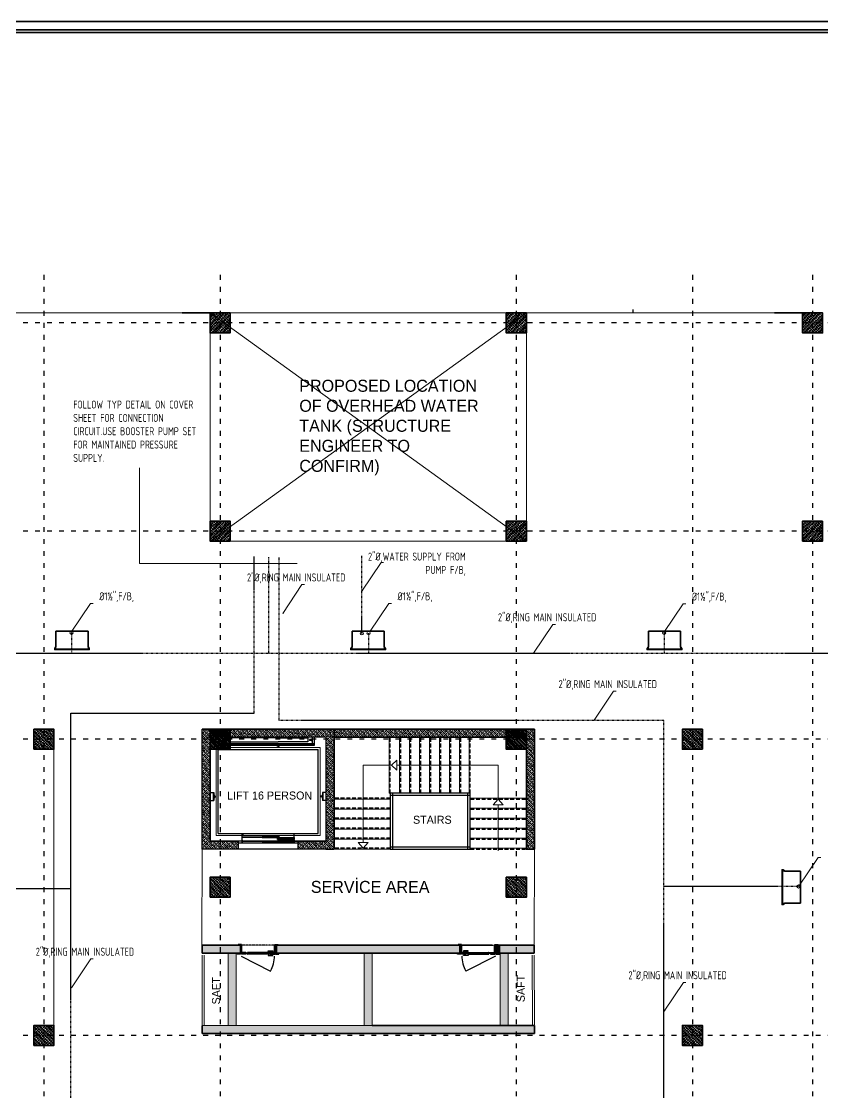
# Model space of a CAD drawing. Header units: millimetres. Extents: x 626118 to 667468, y 4481694 to 4492717.
# Drawn here: x 639437 to 641438, y 4483818 to 4486494 of the extents above; entities that cross this region are included whole.
import ezdxf

# ---------------------------------------------------------------- set-up
doc = ezdxf.new("R2010")
doc.units = ezdxf.units.MM
for name, pattern in [('ACAD_ISO03W100', [30, 12, -18]), ('CENTER2', [1.125, 0.75, -0.125, 0.125, -0.125]), ('DASHED', [19.05, 12.7, -6.35]), ('DUZ', [500, 500]), ('HIDDEN', [0.375, 0.25, -0.125]), ('PHANTOM', [2.5, 1.25, -0.25, 0.25, -0.25, 0.25, -0.25])]:
    doc.linetypes.add(name, pattern=pattern)
doc.layers.get('0').update_dxf_attribs({"color": 1, "linetype": 'DUZ'})
for name, color, linetype in [('3K', 4, 'Continuous'), ('a-door', 2, 'Continuous'), ('GOLGE', 8, 'HIDDEN'), ('GÖLGE', 8, 'DASHED'), ('KAPIACI1', 252, 'Continuous'), ('KOLTAR_F', 145, 'Continuous'), ('Layer1', 253, 'CENTER2'), ('LOGO', 7, 'Continuous'), ('M-KONTUR', 8, 'Continuous'), ('PL-CWS', 80, 'PHANTOM'), ('PL_TEXT', 3, 'Continuous'), ('söve', 26, 'DUZ'), ('TR', 8, 'Continuous')]:
    doc.layers.add(name, color=color, linetype=linetype)
for name, color, linetype, lineweight in [('A-ANNO-PATT-4', 173, 'Continuous', 5), ('Area', 41, 'Continuous', 25), ('DUVAR', 7, 'Continuous', 35), ('iç duvar', 7, 'Continuous', 50), ('KAPEN', 151, 'Continuous', 9), ('KOLON_F', 3, 'Continuous', 35)]:
    doc.layers.add(name, color=color, linetype=linetype, lineweight=lineweight)
doc.styles.add('din.shx', font='din.shx', dxfattribs={"width": 0.7})
pattern_1 = [(45, (-20675.524, -19166.6584), (-4.4901280605, 4.4901280605), []), (45, (-20671.034, -19166.6584), (-4.4901280605, 4.4901280605), [3.175, -1.5875])]
pattern_2 = [(360, (433433.4788, 4685186.32), (8e-16, 1.5875), [])]

# ---------------------------------------------------------------- blocks, each defined once
blk = doc.blocks.new('A$C9070866a')
at = {"layer": 'iç duvar', "color": 1, "linetype": 'Continuous', "lineweight": 5}
for p, q in [((54.5, 72.2, 0), (6.4, 0)), ((54.5, 72.2, 0), (52.5, 70.3)), ((54.5, 72.2, 0), (53.4, 69.6)), ((6.4, 0), (0, 0))]:
    blk.add_line(p, q, dxfattribs=at)

msp = doc.modelspace()

# ---------------------------------------------------------------- hatches: boundary and pattern name
h = msp.add_hatch()
h.set_pattern_fill('ANSI33', color=252, scale=30, angle=90)
h.set_pattern_definition([(135, (5159524.113, 3737933.228), (-5.303300859, -5.303300859), []), (135, (5159524.113, 3737938.531), (-5.303300859, -5.303300859), [3.75, -1.875])])
h.paths.add_polyline_path([(639977.96, 4484445.81), (639977.96, 4484425.81), (639887.95, 4484425.81), (639887.95, 4484725.81), (640217.95, 4484725.81), (640217.95, 4484425.81), (640127.96, 4484425.81), (640127.96, 4484445.81), (640197.95, 4484445.81), (640197.95, 4484705.81), (639907.95, 4484705.81), (639907.95, 4484445.81)])
h = msp.add_hatch()
h.set_pattern_fill('ANSI33', color=252, scale=30, angle=90)
h.set_pattern_definition([(135, (5160786.2366, 3737933.228), (-5.303300859, -5.303300859), []), (135, (5160786.2366, 3737938.531), (-5.303300859, -5.303300859), [3.75, -1.875])])
h.paths.add_polyline_path([(640217.95, 4484705.81), (640217.95, 4484725.81), (640717.95, 4484725.81), (640717.95, 4484425.81), (640697.95, 4484425.81), (640697.95, 4484705.81)])
h = msp.add_hatch(color=33)
h.dxf.hatch_style = 1
h.paths.add_polyline_path([(639974.76, 4484165.81), (639887.95, 4484165.81), (639887.95, 4484185.81), (639983.38, 4484185.81), (639983.23, 4484165.81)])
h = msp.add_hatch(color=33)
h.dxf.hatch_style = 1
h.paths.add_polyline_path([(639952.95, 4484165.81), (639972.95, 4484165.81), (639972.95, 4483985.81), (639952.95, 4483985.81)])
h = msp.add_hatch(color=33)
h.dxf.hatch_style = 1
h.paths.add_polyline_path([(640073.73, 4484185.81), (640532.18, 4484185.81), (640532.18, 4484165.81), (640073.73, 4484165.81)])
h = msp.add_hatch(color=33)
h.dxf.hatch_style = 1
h.paths.add_polyline_path([(640292.95, 4484165.81), (640312.95, 4484165.81), (640312.95, 4483985.81), (640292.95, 4483985.81)])
h = msp.add_hatch(color=33)
h.dxf.hatch_style = 1
h.paths.add_polyline_path([(640631.15, 4484165.81), (640632.95, 4484165.81), (640632.95, 4484185.81), (640622.53, 4484185.81), (640622.68, 4484165.81)])
h = msp.add_hatch(color=33)
h.dxf.hatch_style = 1
h.paths.add_polyline_path([(640632.48, 4484165.81), (640632.48, 4484185.81), (640717.48, 4484185.81), (640717.48, 4484165.81)])
h = msp.add_hatch(color=33)
h.dxf.hatch_style = 1
h.paths.add_polyline_path([(640632.95, 4484165.81), (640652.95, 4484165.81), (640652.95, 4483985.81), (640632.95, 4483985.81)])
msp.add_hatch(color=33).paths.add_polyline_path([(640717.95, 4483985.81), (639887.95, 4483985.81), (639887.95, 4483965.81), (640717.95, 4483965.81)])
at = {"layer": 'KOLTAR_F'}
h = msp.add_hatch(dxfattribs=at)
h.set_pattern_fill('ANSI33', color=256, style=0)
h.set_pattern_definition([(45, (-20675.524, -18646.6584), (-4.4901280605, 4.4901280605), []), (45, (-20671.034, -18646.6584), (-4.4901280605, 4.4901280605), [3.175, -1.5875])])
h.paths.add_polyline_path([(639907.95, 4485765.81), (639957.95, 4485765.81), (639957.95, 4485715.81), (639907.95, 4485715.81)])
h = msp.add_hatch(dxfattribs=at)
h.set_pattern_fill('ANSI33', color=256, style=0)
h.set_pattern_definition([(45, (-19935.524, -18646.6584), (-4.4901280605, 4.4901280605), []), (45, (-19931.034, -18646.6584), (-4.4901280605, 4.4901280605), [3.175, -1.5875])])
h.paths.add_polyline_path([(640647.95, 4485765.81), (640697.95, 4485765.81), (640697.95, 4485715.81), (640647.95, 4485715.81)])
h = msp.add_hatch(dxfattribs=at)
h.set_pattern_fill('ANSI33', color=256, style=0)
h.set_pattern_definition([(45, (-19195.524, -18646.6584), (-4.4901280605, 4.4901280605), []), (45, (-19191.034, -18646.6584), (-4.4901280605, 4.4901280605), [3.175, -1.5875])])
h.paths.add_polyline_path([(641387.95, 4485765.81), (641437.95, 4485765.81), (641437.95, 4485715.81), (641387.95, 4485715.81)])
h = msp.add_hatch(dxfattribs=at)
h.set_pattern_fill('ANSI33', color=256, style=0)
h.set_pattern_definition(pattern_1)
h.paths.add_polyline_path([(639907.95, 4485245.81), (639957.95, 4485245.81), (639957.95, 4485195.81), (639907.95, 4485195.81)])
h = msp.add_hatch(dxfattribs=at)
h.set_pattern_fill('ANSI33', color=256, style=0)
h.set_pattern_definition([(45, (-19935.524, -19166.6584), (-4.4901280605, 4.4901280605), []), (45, (-19931.034, -19166.6584), (-4.4901280605, 4.4901280605), [3.175, -1.5875])])
h.paths.add_polyline_path([(640647.95, 4485245.81), (640697.95, 4485245.81), (640697.95, 4485195.81), (640647.95, 4485195.81)])
h = msp.add_hatch(dxfattribs=at)
h.set_pattern_fill('ANSI33', color=256, style=0)
h.set_pattern_definition(pattern_1)
h.paths.add_polyline_path([(641437.95, 4485245.81), (641387.95, 4485245.81), (641387.95, 4485195.81), (641437.95, 4485195.81)])
h = msp.add_hatch(dxfattribs=at)
h.set_pattern_fill('ANSI33', color=256, angle=90, style=0)
h.set_pattern_definition([(135, (5143880.4224, 3824092.33), (-4.4901280605, -4.4901280605), []), (135, (5143880.4224, 3824096.8204), (-4.4901280605, -4.4901280605), [3.175, -1.5875])])
h.paths.add_polyline_path([(639467.95, 4484675.81), (639467.95, 4484725.81), (639517.95, 4484725.81), (639517.95, 4484675.81)])
h = msp.add_hatch(dxfattribs=at)
h.set_pattern_fill('ANSI33', color=256, angle=90, style=0)
h.set_pattern_definition([(135, (5143440.4224, 3824092.33), (-4.4901280605, -4.4901280605), []), (135, (5143440.4224, 3824096.8204), (-4.4901280605, -4.4901280605), [3.175, -1.5875])])
h.paths.add_polyline_path([(639957.95, 4484675.81), (639957.95, 4484725.81), (639907.95, 4484725.81), (639907.95, 4484675.81)])
h = msp.add_hatch(dxfattribs=at)
h.set_pattern_fill('ANSI33', color=256, angle=90, style=0)
h.set_pattern_definition([(135, (5144320.4224, 3824092.33), (-4.4901280605, -4.4901280605), []), (135, (5144320.4224, 3824096.8204), (-4.4901280605, -4.4901280605), [3.175, -1.5875])])
h.paths.add_polyline_path([(639907.95, 4484675.81), (639907.95, 4484725.81), (639957.95, 4484725.81), (639957.95, 4484675.81)])
h = msp.add_hatch(dxfattribs=at)
h.set_pattern_fill('ANSI33', color=256, angle=90, style=0)
h.set_pattern_definition([(135, (5144180.4224, 3824092.33), (-4.4901280605, -4.4901280605), []), (135, (5144180.4224, 3824096.8204), (-4.4901280605, -4.4901280605), [3.175, -1.5875])])
h.paths.add_polyline_path([(640697.95, 4484675.81), (640697.95, 4484725.81), (640647.95, 4484725.81), (640647.95, 4484675.81)])
h = msp.add_hatch(dxfattribs=at)
h.set_pattern_fill('ANSI33', color=256, angle=90, style=0)
h.set_pattern_definition([(135, (5145060.4224, 3824092.33), (-4.4901280605, -4.4901280605), []), (135, (5145060.4224, 3824096.8204), (-4.4901280605, -4.4901280605), [3.175, -1.5875])])
h.paths.add_polyline_path([(640647.95, 4484675.81), (640647.95, 4484725.81), (640697.95, 4484725.81), (640697.95, 4484675.81)])
h = msp.add_hatch(dxfattribs=at)
h.set_pattern_fill('ANSI33', color=256, angle=90, style=0)
h.set_pattern_definition([(135, (5144620.4224, 3824092.33), (-4.4901280605, -4.4901280605), []), (135, (5144620.4224, 3824096.8204), (-4.4901280605, -4.4901280605), [3.175, -1.5875])])
h.paths.add_polyline_path([(641137.95, 4484675.81), (641137.95, 4484725.81), (641087.95, 4484725.81), (641087.95, 4484675.81)])
h = msp.add_hatch(dxfattribs=at)
h.set_pattern_fill('ANSI33', color=256, angle=90, style=0)
h.set_pattern_definition([(135, (5144320.4224, 3823722.33), (-4.4901280605, -4.4901280605), []), (135, (5144320.4224, 3823726.8204), (-4.4901280605, -4.4901280605), [3.175, -1.5875])])
h.paths.add_polyline_path([(639907.95, 4484305.81), (639907.95, 4484355.81), (639957.95, 4484355.81), (639957.95, 4484305.81)])
h = msp.add_hatch(dxfattribs=at)
h.set_pattern_fill('ANSI33', color=256, angle=90, style=0)
h.set_pattern_definition([(135, (5145060.4224, 3823722.33), (-4.4901280605, -4.4901280605), []), (135, (5145060.4224, 3823726.8204), (-4.4901280605, -4.4901280605), [3.175, -1.5875])])
h.paths.add_polyline_path([(640647.95, 4484305.81), (640647.95, 4484355.81), (640697.95, 4484355.81), (640697.95, 4484305.81)])
h = msp.add_hatch(dxfattribs=at)
h.set_pattern_fill('ANSI33', color=256, angle=90, style=0)
h.set_pattern_definition([(135, (5143880.4224, 3823352.33), (-4.4901280605, -4.4901280605), []), (135, (5143880.4224, 3823356.8204), (-4.4901280605, -4.4901280605), [3.175, -1.5875])])
h.paths.add_polyline_path([(639467.95, 4483935.81), (639467.95, 4483985.81), (639517.95, 4483985.81), (639517.95, 4483935.81)])
h = msp.add_hatch(dxfattribs=at)
h.set_pattern_fill('ANSI33', color=256, angle=90, style=0)
h.set_pattern_definition([(135, (5144620.4224, 3823352.33), (-4.4901280605, -4.4901280605), []), (135, (5144620.4224, 3823356.8204), (-4.4901280605, -4.4901280605), [3.175, -1.5875])])
h.paths.add_polyline_path([(641137.95, 4483935.81), (641137.95, 4483985.81), (641087.95, 4483985.81), (641087.95, 4483935.81)])
at = {"layer": 'TR'}
h = msp.add_hatch(dxfattribs=at)
h.set_pattern_fill('LINE', color=256, scale=0.5, angle=360, style=0)
h.set_pattern_definition(pattern_2)
h.paths.add_polyline_path([(640079.45, 4484459.81), (640079.45, 4484454.81), (640076.45, 4484454.81), (640037.95, 4484454.81), (640037.95, 4484459.81)])
h.paths.add_polyline_path([(640117.95, 4484454.81), (640117.95, 4484449.81), (640076.45, 4484449.81), (640076.45, 4484454.81)])
h = msp.add_hatch(dxfattribs=at)
h.set_pattern_fill('LINE', color=256, scale=0.5, angle=360, style=0)
h.set_pattern_definition(pattern_2)
h.paths.add_polyline_path([(640117.95, 4484445.81), (640117.95, 4484440.81), (640037.95, 4484440.81), (640037.95, 4484445.81)])

# ---------------------------------------------------------------- linework, layer by layer
at = {"color": 232, "linetype": 'ACAD_ISO03W100'}
for p, q in [((639492.95, 4485860.81), (639492.95, 4482730.81)), ((639932.95, 4485860.81), (639932.95, 4482730.81)), ((640672.95, 4485860.81), (640672.95, 4482730.81)), ((641112.95, 4485860.81), (641112.95, 4482730.81)), ((641412.95, 4485860.81), (641412.95, 4482730.81)), ((642272.95, 4485740.81), (638332.95, 4485740.81)), ((642272.95, 4485220.81), (638332.95, 4485220.81)), ((642272.95, 4484700.81), (638332.95, 4484700.81)), ((642272.95, 4483960.81), (638332.95, 4483960.81))]:
    msp.add_line(p, q, dxfattribs=at)
at = {"color": 7}
for p, q in [((640717.95, 4484725.81), (639887.95, 4484725.81)), ((640217.95, 4484425.81), (640217.95, 4484725.81)), ((640217.95, 4484425.81), (640217.95, 4484725.81)), ((640717.95, 4484725.81), (640717.95, 4484425.81)), ((640197.95, 4484705.81), (639907.95, 4484705.81)), ((639907.95, 4484445.81), (639907.95, 4484705.81)), ((640197.95, 4484445.81), (640197.95, 4484705.81)), ((640217.95, 4484705.81), (640697.95, 4484705.81)), ((640697.95, 4484705.81), (640697.95, 4484425.81)), ((640197.95, 4484445.81), (639907.95, 4484445.81)), ((640217.95, 4484425.81), (639887.95, 4484425.81)), ((640197.01, 4484425.81), (640217.01, 4484425.81)), ((640697.48, 4484425.81), (640717.48, 4484425.81)), ((639983.73, 4484165.81), (639983.73, 4484185.81)), ((640073.73, 4484165.81), (640073.73, 4484185.81)), ((640532.18, 4484165.81), (640532.18, 4484185.81)), ((640622.18, 4484165.81), (640622.18, 4484185.81))]:
    msp.add_line(p, q, dxfattribs=at)
at = {"color": 0, "lineweight": 18, "ltscale": 40}
for p, q in [((640217.95, 4484725.81), (639887.95, 4484725.81)), ((640217.95, 4484425.81), (640217.95, 4484725.81)), ((640217.95, 4484725.81), (640217.95, 4484425.81)), ((640197.95, 4484705.81), (639907.95, 4484705.81)), ((639907.95, 4484705.81), (639907.95, 4484445.81)), ((640197.95, 4484445.81), (640197.95, 4484705.81)), ((639977.96, 4484445.81), (639907.95, 4484445.81)), ((640197.95, 4484445.81), (640127.96, 4484445.81)), ((639977.96, 4484425.81), (639887.95, 4484425.81)), ((640217.95, 4484425.81), (640127.96, 4484425.81))]:
    msp.add_line(p, q, dxfattribs=at)
at = {"color": 30}
for p, q in [((639983.73, 4484185.81), (639983.73, 4484165.81)), ((640622.18, 4484185.81), (640622.18, 4484165.81))]:
    msp.add_line(p, q, dxfattribs=at)
at = {"color": 7}
for points in [[(639977.96, 4484445.81), (639977.96, 4484425.81), (639887.95, 4484425.81), (639887.95, 4484725.81), (640217.95, 4484725.81), (640217.95, 4484425.81), (640127.96, 4484425.81), (640127.96, 4484445.81), (640197.95, 4484445.81), (640197.95, 4484705.81), (639907.95, 4484705.81), (639907.95, 4484445.81), (639977.96, 4484445.81)], [(640217.95, 4484705.81), (640217.95, 4484725.81), (640717.95, 4484725.81), (640717.95, 4484425.81), (640697.95, 4484425.81), (640697.95, 4484705.81), (640217.95, 4484705.81)]]:
    msp.add_lwpolyline(points, dxfattribs=at)
at = {"color": 0, "lineweight": 18, "ltscale": 40}
for points in [[(640182.95, 4484680.33), (639922.95, 4484680.33), (639922.95, 4484460.33), (640182.95, 4484460.33)], [(640177.95, 4484675.33), (639927.95, 4484675.33), (639927.95, 4484465.33), (640177.95, 4484465.33)]]:
    msp.add_lwpolyline(points, close=True, dxfattribs=at)
at = {"layer": '3K'}
for p, q in [((639937.95, 4484705.43), (639937.95, 4484685.09)), ((639942.95, 4484705.43), (639942.95, 4484689.36)), ((639942.95, 4484702.86), (639943.95, 4484702.86)), ((639943.95, 4484702.86), (639943.95, 4484699.86)), ((639943.95, 4484699.86), (639949.95, 4484699.86)), ((639943.95, 4484697.86), (639949.95, 4484697.86)), ((639943.95, 4484697.86), (639943.95, 4484694.86)), ((639949.95, 4484699.86), (639949.95, 4484697.86)), ((640161.95, 4484699.86), (640155.95, 4484699.86)), ((640155.95, 4484699.86), (640155.95, 4484697.86)), ((640161.95, 4484697.86), (640155.95, 4484697.86)), ((640161.95, 4484702.86), (640161.95, 4484699.86)), ((640162.95, 4484702.86), (640161.95, 4484702.86)), ((640161.95, 4484697.86), (640161.95, 4484694.86)), ((640162.95, 4484705.43), (640162.95, 4484689.36)), ((640167.95, 4484705.43), (640167.95, 4484685.09)), ((639927.95, 4484465.33), (639927.95, 4484675.33)), ((639927.95, 4484675.33), (640177.95, 4484675.33)), ((640167.95, 4484689.36), (639937.95, 4484689.36)), ((640167.95, 4484686.09), (639937.95, 4484686.09)), ((640167.95, 4484685.09), (639937.95, 4484685.09)), ((639942.95, 4484694.86), (639943.95, 4484694.86)), ((640073.95, 4484685.09), (640073.95, 4484684.09)), ((640076.95, 4484684.09), (640073.95, 4484684.09)), ((640076.95, 4484684.09), (640076.95, 4484680.77)), ((640078.95, 4484680.77), (640076.95, 4484680.77)), ((640078.95, 4484684.09), (640078.95, 4484680.77)), ((640081.95, 4484684.09), (640078.95, 4484684.09)), ((640081.95, 4484685.09), (640081.95, 4484684.09)), ((640162.95, 4484694.86), (640161.95, 4484694.86)), ((640177.95, 4484465.33), (640177.95, 4484675.33)), ((639907.95, 4484567.45), (639917.01, 4484567.45)), ((639916.01, 4484567.45), (639916.01, 4484547.45)), ((639917.01, 4484567.45), (639917.01, 4484547.45)), ((640197.95, 4484567.45), (640188.9, 4484567.45)), ((640188.9, 4484567.45), (640188.9, 4484547.45)), ((640189.9, 4484567.45), (640189.9, 4484547.45)), ((639907.95, 4484547.45), (639917.01, 4484547.45)), ((639917.01, 4484561.45), (639918.01, 4484561.45)), ((639917.01, 4484553.45), (639918.01, 4484553.45)), ((639918.01, 4484561.45), (639918.01, 4484558.45)), ((639918.01, 4484558.45), (639922.01, 4484558.45)), ((639918.01, 4484556.45), (639918.01, 4484553.45)), ((639918.01, 4484556.45), (639922.01, 4484556.45)), ((639922.01, 4484558.45), (639922.01, 4484556.45)), ((640187.9, 4484558.45), (640183.9, 4484558.45)), ((640183.9, 4484558.45), (640183.9, 4484556.45)), ((640187.9, 4484556.45), (640183.9, 4484556.45)), ((640188.9, 4484561.45), (640187.9, 4484561.45)), ((640187.9, 4484561.45), (640187.9, 4484558.45)), ((640187.9, 4484556.45), (640187.9, 4484553.45)), ((640188.9, 4484553.45), (640187.9, 4484553.45)), ((640197.95, 4484547.45), (640188.9, 4484547.45)), ((639927.95, 4484465.33), (640177.95, 4484465.33)), ((639987.96, 4484448.81), (639987.96, 4484465.33)), ((639990.96, 4484459.81), (639990.96, 4484465.33)), ((640117.96, 4484448.81), (640117.96, 4484465.33)), ((639999.68, 4484445.81), (639977.96, 4484445.81)), ((639999.68, 4484440.81), (639977.96, 4484440.81)), ((639987.96, 4484448.81), (639987.96, 4484440.81)), ((639987.96, 4484440.81), (639987.96, 4484445.81)), ((640117.96, 4484448.81), (640117.96, 4484440.81))]:
    msp.add_line(p, q, dxfattribs=at)
for points in [[(640077.95, 4484703.86), (639953.45, 4484703.86), (639953.45, 4484693.86), (640077.95, 4484693.86)], [(640077.95, 4484703.86), (640152.45, 4484703.86), (640152.45, 4484693.86), (640077.95, 4484693.86)], [(640127.96, 4484440.81), (639987.96, 4484440.81), (639987.96, 4484445.81), (640127.96, 4484445.81)]]:
    msp.add_lwpolyline(points, dxfattribs=at)
for points in [[(640079.45, 4484454.81), (639987.96, 4484454.81), (639987.96, 4484459.81), (640079.45, 4484459.81)], [(640117.96, 4484449.81), (640076.45, 4484449.81), (640076.45, 4484454.81), (640117.96, 4484454.81)]]:
    msp.add_lwpolyline(points, close=True, dxfattribs=at)
at = {"layer": 'A-ANNO-PATT-4'}
msp.add_line((640354.95, 4484565.81), (640357.95, 4484565.81), dxfattribs=at)
for points in [[(640374.69, 4484635.81), (640374.69, 4484648.27), (640360.95, 4484635.81), (640374.69, 4484623.35), (640374.69, 4484635.81), (640627.95, 4484635.81), (640627.95, 4484550.81)], [(640290.66, 4484442.55), (640303.12, 4484442.55), (640290.66, 4484428.81), (640278.2, 4484442.55), (640290.66, 4484442.55), (640290.66, 4484635.81), (640360.95, 4484635.81)], [(640627.95, 4484537.07), (640640.42, 4484537.07), (640627.95, 4484550.81), (640615.49, 4484537.07), (640627.95, 4484537.07), (640627.95, 4484421.64)]]:
    msp.add_lwpolyline(points, dxfattribs=at)
at = {"layer": 'a-door'}
for p, q in [((639978.48, 4484187.61), (639978.48, 4484185.81)), ((639986.48, 4484187.61), (639978.48, 4484187.61)), ((639986.48, 4484182.61), (639986.48, 4484187.61)), ((640069.94, 4484187.61), (640077.94, 4484187.61)), ((640069.94, 4484182.61), (640069.94, 4484187.61)), ((640069.94, 4484182.61), (640069.94, 4484187.61)), ((640077.94, 4484187.61), (640077.94, 4484185.81)), ((640077.94, 4484187.61), (640077.94, 4484185.81)), ((640535.97, 4484187.61), (640527.97, 4484187.61)), ((640527.97, 4484187.61), (640527.97, 4484185.81)), ((640527.97, 4484187.61), (640527.97, 4484185.81)), ((640535.97, 4484182.61), (640535.97, 4484187.61)), ((640535.97, 4484182.61), (640535.97, 4484187.61)), ((640619.43, 4484182.61), (640619.43, 4484187.61)), ((640619.43, 4484187.61), (640627.43, 4484187.61)), ((640627.43, 4484187.61), (640627.43, 4484185.81)), ((639984.68, 4484185.81), (639978.48, 4484185.81)), ((639983.23, 4484165.81), (639983.73, 4484165.81)), ((639983.38, 4484185.81), (639984.68, 4484185.81)), ((639983.73, 4484165.81), (639983.73, 4484185.81)), ((639984.03, 4484166.12), (639985.93, 4484166.12)), ((639984.03, 4484165.81), (639986.23, 4484165.81)), ((639984.68, 4484182.61), (639984.68, 4484185.81)), ((639984.68, 4484182.61), (639986.48, 4484182.61)), ((639985.83, 4484165.81), (639986.53, 4484165.81)), ((639986.28, 4484164.01), (639985.83, 4484165.81)), ((639985.91, 4484165.51), (639986.83, 4484165.51)), ((639985.93, 4484166.12), (639985.93, 4484168.51)), ((639986.93, 4484168.51), (639985.93, 4484168.51)), ((639996.97, 4484164.31), (639986.2, 4484164.31)), ((639986.23, 4484165.81), (639986.23, 4484168.21)), ((639987.23, 4484168.21), (639986.23, 4484168.21)), ((639997.37, 4484164.01), (639986.28, 4484164.01)), ((639986.48, 4484185.81), (639987.78, 4484185.81)), ((639986.93, 4484185.5), (639986.48, 4484185.5)), ((639997.37, 4484168.21), (639986.53, 4484168.21)), ((639986.53, 4484168.21), (639986.53, 4484165.81)), ((639996.97, 4484167.91), (639986.83, 4484167.91)), ((639986.83, 4484167.91), (639986.83, 4484165.51)), ((639986.93, 4484168.51), (639986.93, 4484185.5)), ((639987.23, 4484168.21), (639987.23, 4484185.81)), ((639991.58, 4484164.31), (639991.58, 4484167.91)), ((639997.37, 4484167.91), (639997.37, 4484168.21)), ((639997.37, 4484164.31), (639997.37, 4484164.01)), ((639997.97, 4484167.31), (639998.19, 4484167.31)), ((639997.97, 4484166.71), (639997.97, 4484166.91)), ((639998.27, 4484166.71), (639997.97, 4484166.71)), ((639997.97, 4484165.51), (639997.97, 4484165.31)), ((639998.27, 4484165.51), (639997.97, 4484165.51)), ((639997.97, 4484164.91), (639998.19, 4484164.91)), ((639998.19, 4484167.11), (639998.19, 4484167.31)), ((639998.19, 4484167.11), (639998.34, 4484167.11)), ((639998.19, 4484165.11), (639998.34, 4484165.11)), ((639998.19, 4484165.11), (639998.19, 4484164.91)), ((639998.27, 4484166.71), (640002.17, 4484167.71)), ((639998.27, 4484165.51), (640002.17, 4484164.51)), ((639998.34, 4484167.11), (640001.77, 4484167.98)), ((639998.34, 4484165.11), (640001.77, 4484164.23)), ((640053.95, 4484168.21), (640001.77, 4484168.21)), ((640001.77, 4484168.21), (640002.17, 4484168.21)), ((640001.77, 4484168.21), (640001.77, 4484167.98)), ((640001.77, 4484168.21), (640001.77, 4484167.98)), ((640001.77, 4484164.01), (640001.77, 4484164.23)), ((640001.77, 4484164.01), (640001.77, 4484164.23)), ((640053.95, 4484164.01), (640001.77, 4484164.01)), ((640001.77, 4484164.01), (640002.17, 4484164.01)), ((640053.95, 4484167.81), (640002.17, 4484167.81)), ((640002.17, 4484167.81), (640002.17, 4484167.71)), ((640002.17, 4484164.41), (640002.17, 4484164.51)), ((640053.95, 4484164.41), (640002.17, 4484164.41)), ((640054.35, 4484168.21), (640053.95, 4484168.21)), ((640053.95, 4484167.81), (640053.95, 4484167.71)), ((640057.85, 4484166.71), (640053.95, 4484167.71)), ((640057.85, 4484165.51), (640053.95, 4484164.51)), ((640053.95, 4484164.41), (640053.95, 4484164.51)), ((640054.35, 4484164.01), (640053.95, 4484164.01)), ((640054.35, 4484168.21), (640054.35, 4484167.98)), ((640054.35, 4484168.21), (640054.35, 4484167.98)), ((640057.78, 4484167.11), (640054.35, 4484167.98)), ((640057.78, 4484165.11), (640054.35, 4484164.23)), ((640054.35, 4484164.01), (640054.35, 4484164.23)), ((640054.35, 4484164.01), (640054.35, 4484164.23)), ((640057.93, 4484167.11), (640057.78, 4484167.11)), ((640057.93, 4484165.11), (640057.78, 4484165.11)), ((640057.85, 4484166.71), (640058.15, 4484166.71)), ((640057.85, 4484165.51), (640058.15, 4484165.51)), ((640058.15, 4484167.31), (640057.93, 4484167.31)), ((640057.93, 4484167.11), (640057.93, 4484167.31)), ((640057.93, 4484165.11), (640057.93, 4484164.91)), ((640058.15, 4484164.91), (640057.93, 4484164.91)), ((640058.15, 4484166.71), (640058.15, 4484166.91)), ((640058.15, 4484165.51), (640058.15, 4484165.31)), ((640058.75, 4484168.21), (640069.59, 4484168.21)), ((640058.75, 4484167.91), (640058.75, 4484168.21)), ((640058.75, 4484164.31), (640058.75, 4484164.01)), ((640058.75, 4484164.01), (640069.85, 4484164.01)), ((640059.15, 4484167.91), (640069.29, 4484167.91)), ((640059.15, 4484164.31), (640069.92, 4484164.31)), ((640064.54, 4484164.31), (640064.54, 4484167.91)), ((640069.94, 4484185.81), (640068.64, 4484185.81)), ((640068.89, 4484168.21), (640068.89, 4484185.81)), ((640068.89, 4484168.21), (640069.89, 4484168.21)), ((640069.19, 4484185.5), (640069.94, 4484185.5)), ((640069.19, 4484168.51), (640069.19, 4484185.5)), ((640069.19, 4484168.51), (640070.19, 4484168.51)), ((640069.29, 4484167.91), (640069.29, 4484165.51)), ((640070.21, 4484165.51), (640069.29, 4484165.51)), ((640069.59, 4484168.21), (640069.59, 4484165.81)), ((640070.29, 4484165.81), (640069.59, 4484165.81)), ((640069.85, 4484164.01), (640070.29, 4484165.81)), ((640069.89, 4484165.81), (640069.89, 4484168.21)), ((640072.09, 4484165.81), (640069.89, 4484165.81)), ((640071.74, 4484182.61), (640069.94, 4484182.61)), ((640071.74, 4484182.61), (640069.94, 4484182.61)), ((640070.19, 4484166.12), (640070.19, 4484168.51)), ((640072.09, 4484166.12), (640070.19, 4484166.12)), ((640071.74, 4484185.81), (640077.94, 4484185.81)), ((640073.04, 4484185.81), (640071.74, 4484185.81)), ((640071.74, 4484182.61), (640071.74, 4484185.81)), ((640071.74, 4484182.61), (640071.74, 4484185.81)), ((640073.04, 4484185.81), (640071.74, 4484185.81)), ((640072.39, 4484165.81), (640072.39, 4484185.81)), ((640534.17, 4484185.81), (640527.97, 4484185.81)), ((640532.87, 4484185.81), (640534.17, 4484185.81)), ((640532.87, 4484185.81), (640534.17, 4484185.81)), ((640533.52, 4484165.81), (640533.52, 4484185.81)), ((640533.82, 4484166.12), (640535.72, 4484166.12)), ((640533.82, 4484165.81), (640536.02, 4484165.81)), ((640534.17, 4484182.61), (640534.17, 4484185.81)), ((640534.17, 4484182.61), (640534.17, 4484185.81)), ((640534.17, 4484182.61), (640535.97, 4484182.61)), ((640534.17, 4484182.61), (640535.97, 4484182.61)), ((640536.06, 4484164.01), (640535.62, 4484165.81)), ((640535.62, 4484165.81), (640536.32, 4484165.81)), ((640535.7, 4484165.51), (640536.62, 4484165.51)), ((640536.72, 4484168.51), (640535.72, 4484168.51)), ((640535.72, 4484166.12), (640535.72, 4484168.51)), ((640535.97, 4484185.81), (640537.27, 4484185.81)), ((640536.72, 4484185.5), (640535.97, 4484185.5)), ((640546.75, 4484164.31), (640535.99, 4484164.31)), ((640537.02, 4484168.21), (640536.02, 4484168.21)), ((640536.02, 4484165.81), (640536.02, 4484168.21)), ((640547.15, 4484164.01), (640536.06, 4484164.01)), ((640547.15, 4484168.21), (640536.32, 4484168.21)), ((640536.32, 4484168.21), (640536.32, 4484165.81)), ((640546.75, 4484167.91), (640536.62, 4484167.91)), ((640536.62, 4484167.91), (640536.62, 4484165.51)), ((640536.72, 4484168.51), (640536.72, 4484185.5)), ((640537.02, 4484168.21), (640537.02, 4484185.81)), ((640541.37, 4484164.31), (640541.37, 4484167.91)), ((640547.15, 4484167.91), (640547.15, 4484168.21)), ((640547.15, 4484164.31), (640547.15, 4484164.01)), ((640547.75, 4484167.31), (640547.98, 4484167.31)), ((640547.75, 4484166.71), (640547.75, 4484166.91)), ((640548.05, 4484166.71), (640547.75, 4484166.71)), ((640547.75, 4484165.51), (640547.75, 4484165.31)), ((640548.05, 4484165.51), (640547.75, 4484165.51)), ((640547.75, 4484164.91), (640547.98, 4484164.91)), ((640547.98, 4484167.11), (640547.98, 4484167.31)), ((640547.98, 4484167.11), (640548.13, 4484167.11)), ((640547.98, 4484165.11), (640548.13, 4484165.11)), ((640547.98, 4484165.11), (640547.98, 4484164.91)), ((640548.05, 4484166.71), (640551.95, 4484167.71)), ((640548.05, 4484165.51), (640551.95, 4484164.51)), ((640548.13, 4484167.11), (640551.55, 4484167.98)), ((640548.13, 4484165.11), (640551.55, 4484164.23)), ((640551.55, 4484168.21), (640551.95, 4484168.21)), ((640551.55, 4484168.21), (640551.55, 4484167.98)), ((640551.55, 4484168.21), (640551.55, 4484167.98)), ((640551.55, 4484164.01), (640551.55, 4484164.23)), ((640551.55, 4484164.01), (640551.55, 4484164.23)), ((640551.55, 4484164.01), (640551.95, 4484164.01)), ((640551.95, 4484168.21), (640604.14, 4484168.21)), ((640551.95, 4484167.81), (640603.74, 4484167.81)), ((640551.95, 4484167.81), (640551.95, 4484167.71)), ((640551.95, 4484164.41), (640551.95, 4484164.51)), ((640551.95, 4484164.41), (640603.74, 4484164.41)), ((640551.95, 4484164.01), (640604.14, 4484164.01)), ((640604.14, 4484168.21), (640603.74, 4484168.21)), ((640603.74, 4484167.81), (640603.74, 4484167.71)), ((640607.64, 4484166.71), (640603.74, 4484167.71)), ((640607.64, 4484165.51), (640603.74, 4484164.51)), ((640603.74, 4484164.41), (640603.74, 4484164.51)), ((640604.14, 4484164.01), (640603.74, 4484164.01)), ((640604.14, 4484168.21), (640604.14, 4484167.98)), ((640604.14, 4484168.21), (640604.14, 4484167.98)), ((640607.57, 4484167.11), (640604.14, 4484167.98)), ((640607.57, 4484165.11), (640604.14, 4484164.23)), ((640604.14, 4484164.01), (640604.14, 4484164.23)), ((640604.14, 4484164.01), (640604.14, 4484164.23)), ((640607.72, 4484167.11), (640607.57, 4484167.11)), ((640607.72, 4484165.11), (640607.57, 4484165.11)), ((640607.64, 4484166.71), (640607.94, 4484166.71)), ((640607.64, 4484165.51), (640607.94, 4484165.51)), ((640607.94, 4484167.31), (640607.72, 4484167.31)), ((640607.72, 4484167.11), (640607.72, 4484167.31)), ((640607.72, 4484165.11), (640607.72, 4484164.91)), ((640607.94, 4484164.91), (640607.72, 4484164.91)), ((640607.94, 4484166.71), (640607.94, 4484166.91)), ((640607.94, 4484165.51), (640607.94, 4484165.31)), ((640608.54, 4484168.21), (640619.38, 4484168.21)), ((640608.54, 4484167.91), (640608.54, 4484168.21)), ((640608.54, 4484164.31), (640608.54, 4484164.01)), ((640608.54, 4484164.01), (640619.63, 4484164.01)), ((640608.94, 4484167.91), (640619.08, 4484167.91)), ((640608.94, 4484164.31), (640619.71, 4484164.31)), ((640614.33, 4484164.31), (640614.33, 4484167.91)), ((640619.43, 4484185.81), (640618.13, 4484185.81)), ((640618.68, 4484168.21), (640618.68, 4484185.81)), ((640618.68, 4484168.21), (640619.68, 4484168.21)), ((640618.98, 4484185.5), (640619.43, 4484185.5)), ((640618.98, 4484168.51), (640618.98, 4484185.5)), ((640618.98, 4484168.51), (640619.98, 4484168.51)), ((640619.08, 4484167.91), (640619.08, 4484165.51)), ((640620, 4484165.51), (640619.08, 4484165.51)), ((640619.38, 4484168.21), (640619.38, 4484165.81)), ((640620.08, 4484165.81), (640619.38, 4484165.81)), ((640621.23, 4484182.61), (640619.43, 4484182.61)), ((640619.63, 4484164.01), (640620.08, 4484165.81)), ((640619.68, 4484165.81), (640619.68, 4484168.21)), ((640621.88, 4484165.81), (640619.68, 4484165.81)), ((640619.98, 4484166.12), (640619.98, 4484168.51)), ((640621.88, 4484166.12), (640619.98, 4484166.12)), ((640622.53, 4484185.81), (640621.23, 4484185.81)), ((640621.23, 4484182.61), (640621.23, 4484185.81)), ((640621.23, 4484185.81), (640627.43, 4484185.81)), ((640622.18, 4484165.81), (640622.18, 4484185.81)), ((640622.68, 4484165.81), (640622.18, 4484165.81))]:
    msp.add_line(p, q, dxfattribs=at)
for points in [[(639983.78, 4484165.81), (639984.28, 4484165.81), (639984.28, 4484164.01), (639975.29, 4484164.01), (639975.29, 4484165.81), (639983.48, 4484165.81)], [(640072.09, 4484165.81), (640071.59, 4484165.81), (640071.59, 4484164.01), (640079.59, 4484164.01), (640079.59, 4484165.81), (640072.39, 4484165.81)], [(640533.82, 4484165.81), (640534.32, 4484165.81), (640534.32, 4484164.01), (640526.32, 4484164.01), (640526.32, 4484165.81), (640533.52, 4484165.81)], [(640622.13, 4484165.81), (640621.63, 4484165.81), (640621.63, 4484164.01), (640630.62, 4484164.01), (640630.62, 4484165.81), (640622.43, 4484165.81)]]:
    msp.add_lwpolyline(points, dxfattribs=at)
for points in [[(639983.73, 4484166.56), (639984.03, 4484166.56), (639984.03, 4484165.06), (639983.73, 4484165.06)], [(640065.29, 4484168.71), (640065.29, 4484168.21), (640060.29, 4484168.21), (640060.29, 4484168.71)], [(640065.29, 4484163.51), (640065.29, 4484164.01), (640060.29, 4484164.01), (640060.29, 4484163.51)], [(640063.29, 4484170.71), (640063.29, 4484168.71), (640062.29, 4484168.71), (640062.29, 4484170.71)], [(640063.29, 4484161.51), (640063.29, 4484163.51), (640062.29, 4484163.51), (640062.29, 4484161.51)], [(640072.39, 4484166.56), (640072.09, 4484166.56), (640072.09, 4484165.06), (640072.39, 4484165.06)], [(640072.39, 4484166.56), (640072.09, 4484166.56), (640072.09, 4484165.06), (640072.39, 4484165.06)], [(640533.52, 4484166.56), (640533.82, 4484166.56), (640533.82, 4484165.06), (640533.52, 4484165.06)], [(640533.52, 4484166.56), (640533.82, 4484166.56), (640533.82, 4484165.06), (640533.52, 4484165.06)], [(640540.62, 4484168.71), (640540.62, 4484168.21), (640545.62, 4484168.21), (640545.62, 4484168.71)], [(640540.62, 4484163.51), (640540.62, 4484164.01), (640545.62, 4484164.01), (640545.62, 4484163.51)], [(640542.62, 4484170.71), (640542.62, 4484168.71), (640543.62, 4484168.71), (640543.62, 4484170.71)], [(640542.62, 4484161.51), (640542.62, 4484163.51), (640543.62, 4484163.51), (640543.62, 4484161.51)], [(640622.18, 4484166.56), (640621.88, 4484166.56), (640621.88, 4484165.06), (640622.18, 4484165.06)]]:
    msp.add_lwpolyline(points, close=True, dxfattribs=at)
for points in [[(640064.99, 4484171.51), (640064.99, 4484171.41, -0.4142136), (640064.29, 4484170.71), (640053.69, 4484170.71, -0.4142136), (640052.99, 4484171.41), (640052.99, 4484171.51, -0.4142136), (640053.69, 4484172.21), (640064.29, 4484172.21, -0.4142136)], [(640064.99, 4484160.71), (640064.99, 4484160.81, 0.4142136), (640064.29, 4484161.51), (640053.69, 4484161.51, 0.4142136), (640052.99, 4484160.81), (640052.99, 4484160.71, 0.4142136), (640053.69, 4484160.01), (640064.29, 4484160.01, 0.4142136)], [(640540.92, 4484171.51), (640540.92, 4484171.41, 0.4142136), (640541.62, 4484170.71), (640552.22, 4484170.71, 0.4142136), (640552.92, 4484171.41), (640552.92, 4484171.51, 0.4142136), (640552.22, 4484172.21), (640541.62, 4484172.21, 0.4142136)], [(640540.92, 4484160.71), (640540.92, 4484160.81, -0.4142136), (640541.62, 4484161.51), (640552.22, 4484161.51, -0.4142136), (640552.92, 4484160.81), (640552.92, 4484160.71, -0.4142136), (640552.22, 4484160.01), (640541.62, 4484160.01, -0.4142136)]]:
    msp.add_lwpolyline(points, format="xyb", close=True, dxfattribs=at)
for centre in [(639985.39, 4484165.31), (640620.52, 4484165.31)]:
    msp.add_circle(centre, 0.5, dxfattribs=at)
for centre, radius, start, end in [((639997.97, 4484167.91), 1, 180, 270), ((639997.97, 4484164.31), 1, 90, 180), ((639997.97, 4484167.91), 0.6, 180, 270), ((639997.97, 4484164.31), 0.6, 90, 180), ((640058.15, 4484167.91), 1, 270, 0), ((640058.15, 4484167.91), 0.6, 270, 0), ((640058.15, 4484164.31), 1, 0, 90), ((640058.15, 4484164.31), 0.6, 0, 90), ((640547.75, 4484167.91), 1, 180, 270), ((640547.75, 4484164.31), 1, 90, 180), ((640547.75, 4484167.91), 0.6, 180, 270), ((640547.75, 4484164.31), 0.6, 90, 180), ((640607.94, 4484167.91), 0.6, 270, 0), ((640607.94, 4484167.91), 1, 270, 0), ((640607.94, 4484164.31), 1, 0, 90), ((640607.94, 4484164.31), 0.6, 0, 90)]:
    msp.add_arc(centre, radius, start, end, dxfattribs=at)
at = {"layer": 'Area'}
for p, q in [((640717.95, 4484425.81), (640717.95, 4484679.81)), ((640557.95, 4484565.81), (640357.95, 4484565.81)), ((640357.95, 4484565.81), (640357.95, 4484425.81)), ((640363.95, 4484565.81), (640363.95, 4484425.81)), ((640551.95, 4484425.81), (640551.95, 4484565.81)), ((640557.95, 4484425.81), (640557.95, 4484565.81)), ((640557.95, 4484559.81), (640357.95, 4484559.81)), ((640357.95, 4484431.81), (640557.95, 4484431.81)), ((640357.95, 4484425.81), (640557.95, 4484425.81))]:
    msp.add_line(p, q, dxfattribs=at)
for points in [[(640717.95, 4484425.81), (640717.95, 4484725.81), (640287.95, 4484725.81)], [(640697.95, 4484725.81), (640717.95, 4484725.81), (640717.95, 4484425.81)]]:
    msp.add_lwpolyline(points, dxfattribs=at)
at = {"layer": 'DUVAR'}
for p, q in [((639837.95, 4485765.81), (639907.95, 4485765.81)), ((641317.95, 4485765.81), (641387.95, 4485765.81)), ((639602.95, 4484970.81), (639522.95, 4484970.81)), ((639522.95, 4484970.81), (639522.95, 4484930.81)), ((639602.95, 4484970.81), (639602.95, 4484930.81)), ((640262.95, 4484970.81), (640342.95, 4484970.81)), ((640262.95, 4484970.81), (640262.95, 4484930.81)), ((640342.95, 4484970.81), (640342.95, 4484930.81)), ((641002.95, 4484970.81), (641082.95, 4484970.81)), ((641002.95, 4484970.81), (641002.95, 4484930.81)), ((641082.95, 4484970.81), (641082.95, 4484930.81)), ((641382.95, 4484370.81), (641342.95, 4484370.81)), ((641382.95, 4484370.81), (641382.95, 4484290.81)), ((641382.95, 4484290.81), (641342.95, 4484290.81)), ((639887.95, 4484185.81), (639887.95, 4484165.81)), ((639972.95, 4484185.81), (639887.95, 4484185.81)), ((639972.95, 4484165.81), (639887.95, 4484165.81)), ((639983.38, 4484185.81), (639972.95, 4484185.81)), ((639983.23, 4484165.81), (639972.95, 4484165.81)), ((639983.73, 4484165.81), (639983.73, 4484185.81)), ((639983.73, 4484165.81), (639983.73, 4484185.81)), ((640612.48, 4484185.81), (640073.73, 4484185.81)), ((640073.73, 4484165.81), (640073.73, 4484185.81)), ((640532.18, 4484165.81), (640073.73, 4484165.81)), ((640532.18, 4484165.81), (640532.18, 4484185.81)), ((640622.18, 4484165.81), (640622.18, 4484185.81)), ((640622.18, 4484165.81), (640622.18, 4484185.81)), ((640622.53, 4484185.81), (640632.95, 4484185.81)), ((640622.68, 4484165.81), (640632.95, 4484165.81)), ((640632.48, 4484185.81), (640717.48, 4484185.81)), ((640632.48, 4484165.81), (640717.48, 4484165.81)), ((640717.48, 4484185.81), (640717.48, 4484165.81)), ((639887.95, 4483985.81), (639887.95, 4483965.81)), ((640312.95, 4483985.81), (640717.95, 4483985.81)), ((640717.95, 4483985.81), (640717.95, 4483965.81)), ((639887.95, 4483965.81), (640717.95, 4483965.81))]:
    msp.add_line(p, q, dxfattribs=at)
for points in [[(636702.95, 4486494.17), (643902.95, 4486494.17), (643902.95, 4481694.17), (636702.95, 4481694.17)], [(636723.95, 4486473.17), (643881.95, 4486473.17), (643881.95, 4481715.17), (636723.95, 4481715.17)], [(636730.25, 4486466.87), (643875.65, 4486466.87), (643875.65, 4481721.47), (636730.25, 4481721.47)]]:
    msp.add_lwpolyline(points, close=True, dxfattribs=at)
at = {"layer": 'GOLGE', "ltscale": 0.5}
for p, q in [((640068.64, 4484185.81), (639986.48, 4484185.81)), ((640537.27, 4484185.81), (640619.43, 4484185.81))]:
    msp.add_line(p, q, dxfattribs=at)
at = {"layer": 'GÖLGE', "ltscale": 0.75}
for p, q in [((640357.95, 4484565.81), (640357.95, 4484705.81)), ((640384.38, 4484565.81), (640384.38, 4484705.81)), ((640409.38, 4484565.81), (640409.38, 4484705.81)), ((640434.38, 4484565.81), (640434.38, 4484705.81)), ((640459.38, 4484565.81), (640459.38, 4484705.81)), ((640484.38, 4484565.81), (640484.38, 4484705.81)), ((640509.38, 4484565.81), (640509.38, 4484705.81)), ((640534.38, 4484565.81), (640534.38, 4484705.81)), ((640557.95, 4484565.81), (640557.95, 4484705.81)), ((640357.95, 4484553.81), (640217.95, 4484553.81)), ((640557.95, 4484550.81), (640697.95, 4484550.81)), ((640357.95, 4484528.81), (640217.95, 4484528.81)), ((640557.95, 4484525.81), (640697.95, 4484525.81)), ((640357.95, 4484503.81), (640217.95, 4484503.81)), ((640557.95, 4484500.81), (640697.95, 4484500.81)), ((640357.95, 4484478.81), (640217.95, 4484478.81)), ((640557.95, 4484475.81), (640697.95, 4484475.81)), ((640357.95, 4484453.81), (640217.95, 4484453.81)), ((640357.95, 4484428.81), (640217.95, 4484428.81)), ((640557.95, 4484450.81), (640697.95, 4484450.81)), ((640557.95, 4484425.81), (640697.95, 4484425.81))]:
    msp.add_line(p, q, dxfattribs=at)
at = {"layer": 'iç duvar', "color": 7, "lineweight": 18}
for p, q in [((639907.95, 4485765.81), (639209.35, 4485765.81)), ((640027.95, 4485765.81), (639957.95, 4485765.81)), ((640207.95, 4485765.81), (640397.95, 4485765.81)), ((640577.95, 4485765.81), (640647.95, 4485765.81)), ((640964.09, 4485765.81), (640697.95, 4485765.81)), ((640947.95, 4485765.81), (641387.95, 4485765.81)), ((640292.95, 4483985.81), (639887.95, 4483985.81))]:
    msp.add_line(p, q, dxfattribs=at)
at = {"layer": 'iç duvar', "color": 252, "linetype": 'Continuous', "lineweight": 5, "true_color": 0x939598}
for p, q in [((639957.95, 4484725.81), (640647.95, 4484725.81)), ((639517.95, 4483985.81), (639517.95, 4484675.81))]:
    msp.add_line(p, q, dxfattribs=at)
at = {"layer": 'iç duvar', "color": 251, "lineweight": 5}
for p, q in [((640354.95, 4484565.81), (640354.95, 4484705.81)), ((640381.38, 4484565.81), (640381.38, 4484705.81)), ((640406.38, 4484565.81), (640406.38, 4484705.81)), ((640431.38, 4484565.81), (640431.38, 4484705.81)), ((640456.38, 4484565.81), (640456.38, 4484705.81)), ((640481.38, 4484565.81), (640481.38, 4484705.81)), ((640506.38, 4484565.81), (640506.38, 4484705.81)), ((640531.38, 4484565.81), (640531.38, 4484705.81)), ((640554.95, 4484565.81), (640554.95, 4484705.81)), ((640357.95, 4484550.81), (640217.95, 4484550.81)), ((640557.95, 4484553.81), (640697.95, 4484553.81)), ((640357.95, 4484525.81), (640217.95, 4484525.81)), ((640557.95, 4484528.81), (640697.95, 4484528.81)), ((640357.95, 4484500.81), (640217.95, 4484500.81)), ((640557.95, 4484503.81), (640697.95, 4484503.81)), ((640357.95, 4484475.81), (640217.95, 4484475.81)), ((640557.95, 4484478.81), (640697.95, 4484478.81)), ((640357.95, 4484450.81), (640217.95, 4484450.81)), ((640557.95, 4484453.81), (640697.95, 4484453.81)), ((640557.95, 4484428.81), (640697.95, 4484428.81)), ((639887.95, 4484425.81), (639887.48, 4484185.81)), ((640357.95, 4484425.81), (640217.95, 4484425.81)), ((640717.95, 4484425.81), (640717.48, 4484185.81)), ((639887.95, 4484161.37), (639888.43, 4483987.36)), ((639892.95, 4484161.37), (639893.43, 4483987.36)), ((640712.48, 4484161.37), (640712.95, 4483987.36)), ((640717.48, 4484161.37), (640717.95, 4483987.36))]:
    msp.add_line(p, q, dxfattribs=at)
at = {"layer": 'iç duvar', "color": 7, "lineweight": 18}
for points in [[(639952.95, 4484165.81), (639952.95, 4483985.81)], [(639972.95, 4484165.81), (639972.95, 4483985.81)], [(640292.95, 4484165.81), (640292.95, 4483985.81)], [(640312.95, 4484165.81), (640312.95, 4483985.81)], [(640632.95, 4484165.81), (640632.95, 4483985.81)], [(640652.95, 4484165.81), (640652.95, 4483985.81)]]:
    msp.add_lwpolyline(points, dxfattribs=at)
for points in [[(639952.95, 4484165.81), (639972.95, 4484165.81), (639972.95, 4483985.81), (639952.95, 4483985.81)], [(640073.73, 4484185.81), (640532.18, 4484185.81), (640532.18, 4484165.81), (640073.73, 4484165.81)], [(640292.95, 4484165.81), (640312.95, 4484165.81), (640312.95, 4483985.81), (640292.95, 4483985.81)], [(640632.95, 4484165.81), (640652.95, 4484165.81), (640652.95, 4483985.81), (640632.95, 4483985.81)]]:
    msp.add_lwpolyline(points, close=True, dxfattribs=at)
at = {"layer": 'iç duvar', "color": 3, "linetype": 'Continuous', "lineweight": 5}
for centre in [(639561.79, 4484966.75), (640286.98, 4484965.24), (640303.9, 4484966.05), (641042.07, 4484966.54), (641377.86, 4484332.72)]:
    msp.add_circle(centre, 4, dxfattribs=at)
at = {"layer": 'KAPEN'}
for points in [[(639522.95, 4484926.31), (639518.95, 4484926.31), (639518.95, 4484927.81), (639520.45, 4484927.81), (639520.45, 4484930.81), (639522.95, 4484930.81), (639522.95, 4484926.31)], [(639602.95, 4484926.31), (639606.95, 4484926.31), (639606.95, 4484927.81), (639605.45, 4484927.81), (639605.45, 4484930.81), (639602.95, 4484930.81), (639602.95, 4484926.31)], [(639602.95, 4484926.31), (639606.95, 4484926.31), (639606.95, 4484927.81), (639605.45, 4484927.81), (639605.45, 4484930.81), (639602.95, 4484930.81), (639602.95, 4484926.31)], [(640262.95, 4484926.31), (640258.95, 4484926.31), (640258.95, 4484927.81), (640260.45, 4484927.81), (640260.45, 4484930.81), (640262.95, 4484930.81), (640262.95, 4484926.31)], [(640262.95, 4484926.31), (640258.95, 4484926.31), (640258.95, 4484927.81), (640260.45, 4484927.81), (640260.45, 4484930.81), (640262.95, 4484930.81), (640262.95, 4484926.31)], [(640342.95, 4484926.31), (640346.95, 4484926.31), (640346.95, 4484927.81), (640345.45, 4484927.81), (640345.45, 4484930.81), (640342.95, 4484930.81), (640342.95, 4484926.31)], [(641002.95, 4484926.31), (640998.95, 4484926.31), (640998.95, 4484927.81), (641000.45, 4484927.81), (641000.45, 4484930.81), (641002.95, 4484930.81), (641002.95, 4484926.31)], [(641002.95, 4484926.31), (640998.95, 4484926.31), (640998.95, 4484927.81), (641000.45, 4484927.81), (641000.45, 4484930.81), (641002.95, 4484930.81), (641002.95, 4484926.31)], [(641082.95, 4484926.31), (641086.95, 4484926.31), (641086.95, 4484927.81), (641085.45, 4484927.81), (641085.45, 4484930.81), (641082.95, 4484930.81), (641082.95, 4484926.31)], [(641338.45, 4484370.81), (641338.45, 4484374.81), (641339.95, 4484374.81), (641339.95, 4484373.31), (641342.95, 4484373.31), (641342.95, 4484370.81), (641338.45, 4484370.81)], [(641338.45, 4484370.81), (641338.45, 4484374.81), (641339.95, 4484374.81), (641339.95, 4484373.31), (641342.95, 4484373.31), (641342.95, 4484370.81), (641338.45, 4484370.81)], [(641338.45, 4484290.81), (641338.45, 4484286.81), (641339.95, 4484286.81), (641339.95, 4484288.31), (641342.95, 4484288.31), (641342.95, 4484290.81), (641338.45, 4484290.81)]]:
    msp.add_lwpolyline(points, close=True, dxfattribs=at)
for points in [[(639562.95, 4484926.31), (639518.95, 4484926.31), (639518.95, 4484924.31), (639562.95, 4484924.31)], [(639562.95, 4484926.31), (639606.95, 4484926.31), (639606.95, 4484924.31), (639562.95, 4484924.31)], [(640302.95, 4484926.31), (640258.95, 4484926.31), (640258.95, 4484924.31), (640302.95, 4484924.31)], [(640302.95, 4484926.31), (640346.95, 4484926.31), (640346.95, 4484924.31), (640302.95, 4484924.31)], [(641042.95, 4484926.31), (640998.95, 4484926.31), (640998.95, 4484924.31), (641042.95, 4484924.31)], [(641042.95, 4484926.31), (641086.95, 4484926.31), (641086.95, 4484924.31), (641042.95, 4484924.31)], [(641338.45, 4484330.81), (641338.45, 4484374.81), (641336.45, 4484374.81), (641336.45, 4484330.81)], [(641338.45, 4484330.81), (641338.45, 4484286.81), (641336.45, 4484286.81), (641336.45, 4484330.81)]]:
    msp.add_lwpolyline(points, dxfattribs=at)
at = {"layer": 'KAPIACI1'}
for p, q in [((640127.96, 4484445.81), (639977.96, 4484445.81)), ((640127.96, 4484425.81), (639977.96, 4484425.81))]:
    msp.add_line(p, q, dxfattribs=at)
at = {"layer": 'KOLON_F'}
for points in [[(639907.95, 4485765.81), (639957.95, 4485765.81), (639957.95, 4485715.81), (639907.95, 4485715.81)], [(640647.95, 4485765.81), (640697.95, 4485765.81), (640697.95, 4485715.81), (640647.95, 4485715.81)], [(641387.95, 4485765.81), (641437.95, 4485765.81), (641437.95, 4485715.81), (641387.95, 4485715.81)], [(639907.95, 4485245.81), (639957.95, 4485245.81), (639957.95, 4485195.81), (639907.95, 4485195.81)], [(640647.95, 4485245.81), (640697.95, 4485245.81), (640697.95, 4485195.81), (640647.95, 4485195.81)], [(641437.95, 4485245.81), (641387.95, 4485245.81), (641387.95, 4485195.81), (641437.95, 4485195.81)], [(639467.95, 4484675.81), (639467.95, 4484725.81), (639517.95, 4484725.81), (639517.95, 4484675.81)], [(639957.95, 4484675.81), (639957.95, 4484725.81), (639907.95, 4484725.81), (639907.95, 4484675.81)], [(639907.95, 4484675.81), (639907.95, 4484725.81), (639957.95, 4484725.81), (639957.95, 4484675.81)], [(640697.95, 4484675.81), (640697.95, 4484725.81), (640647.95, 4484725.81), (640647.95, 4484675.81)], [(640647.95, 4484675.81), (640647.95, 4484725.81), (640697.95, 4484725.81), (640697.95, 4484675.81)], [(641137.95, 4484675.81), (641137.95, 4484725.81), (641087.95, 4484725.81), (641087.95, 4484675.81)], [(639907.95, 4484305.81), (639907.95, 4484355.81), (639957.95, 4484355.81), (639957.95, 4484305.81)], [(640647.95, 4484305.81), (640647.95, 4484355.81), (640697.95, 4484355.81), (640697.95, 4484305.81)], [(639467.95, 4483935.81), (639467.95, 4483985.81), (639517.95, 4483985.81), (639517.95, 4483935.81)], [(641137.95, 4483935.81), (641137.95, 4483985.81), (641087.95, 4483985.81), (641087.95, 4483935.81)]]:
    msp.add_lwpolyline(points, close=True, dxfattribs=at)
at = {"layer": 'Layer1', "linetype": 'Continuous', "lineweight": 5}
for p, q in [((639731.23, 4485379.13), (639731.23, 4485139.78)), ((639731.23, 4485139.78), (640125.47, 4485139.78))]:
    msp.add_line(p, q, dxfattribs=at)
at = {"layer": 'LOGO'}
for p, q in [((639985.27, 4484159.01), (640058.98, 4484121.51)), ((640620.64, 4484159.01), (640546.93, 4484121.51))]:
    msp.add_line(p, q, dxfattribs=at)
for centre, start, end in [((639996.46, 4484158), 329.72839, 0.79634), ((640609.45, 4484158), 179.20366, 210.27161)]:
    msp.add_arc(centre, 72.39, start, end, dxfattribs=at)
at = {"layer": 'M-KONTUR', "linetype": 'Continuous', "lineweight": 5}
for p, q in [((639907.95, 4485195.81), (640697.95, 4485765.81)), ((640697.95, 4485195.81), (639907.95, 4485765.81))]:
    msp.add_line(p, q, dxfattribs=at)
msp.add_lwpolyline([(639907.95, 4485765.81), (640697.95, 4485765.81), (640697.95, 4485195.81), (639907.95, 4485195.81)], close=True, dxfattribs=at)
at = {"layer": 'PL-CWS', "ltscale": 5}
for p, q in [((640018.15, 4484765.62), (640018.15, 4485157.09)), ((640055.06, 4484915.34), (640055.06, 4485155.77)), ((640080.59, 4484747.09), (640080.59, 4485156.32)), ((640286.98, 4484965.24), (640286.98, 4485159.39)), ((639561.79, 4484966.75), (639561.79, 4484915.34)), ((640303.9, 4484966.05), (640303.9, 4484915.34)), ((641042.07, 4484966.54), (641042.07, 4484915.34)), ((638821.18, 4484915.34), (641782.9, 4484915.34)), ((639560.08, 4482902.87), (639560.08, 4484765.62)), ((639560.08, 4484765.62), (640018.15, 4484765.62)), ((641041.7, 4484747.09), (640080.59, 4484747.09)), ((641041.7, 4482924.01), (641041.7, 4484747.09)), ((639226.95, 4484327.45), (639560.08, 4484327.45)), ((641377.86, 4484332.72), (641041.7, 4484332.72))]:
    msp.add_line(p, q, dxfattribs=at)
at = {"layer": 'söve'}
msp.add_line((640964.09, 4485774.18), (640964.09, 4485765.81), dxfattribs=at)

# ---------------------------------------------------------------- block references
at = {"layer": 'iç duvar', "color": 1, "linetype": 'Continuous', "lineweight": 5, "rotation": 180}
for p in [(640341.45, 4485142.42, 0), (640143.77, 4485087.11, 0), (639615.6, 4485039.98, 0), (640361, 4485040.04, 0), (641096.05, 4485039.37, 0), (640770.73, 4484987.56, 0), (640922.15, 4484820.5, 0), (641433.46, 4484405.45, 0), (639616.02, 4484151.95, 0), (641096.6, 4484093.15, 0)]:
    msp.add_blockref('A$C9070866a', p, dxfattribs=at)

# ---------------------------------------------------------------- texts
at = {"attachment_point": 1}
for s, width, insert, char_height in [('{\\fCentury Gothic|b0|i0|c0|p34;\\C7;PROPOSED LOCATION OF OVERHEAD WATER TANK (STRUCTURE ENGINEER TO CONFIRM)}', 451.7355, (640130.89, 4485598.79), 30), ('{\\fCentury Gothic|b0|i0|c162|p34;\\C7;LIFT 16 PERSON}', 238.5941, (639950.33, 4484570.04), 20), ('{\\fCentury Gothic|b0|i0|c162|p34;\\C7;STAIRS}', 98.4847, (640414.85, 4484509.46), 20), ('{\\fCentury Gothic|b0|i0|c162|p34;\\C7; SERVİCE AREA}', 333.7189, (640148.44, 4484346.77), 30)]:
    msp.add_mtext_dynamic_manual_height_columns(s, width=width, gutter_width=12.5, heights=[0], dxfattribs=dict(at, insert=insert, char_height=char_height))
at = {"char_height": 20, "attachment_point": 1, "rotation": 90}
for insert in [(640674.06, 4484043.75), (639912.83, 4484038.04)]:
    msp.add_mtext_dynamic_manual_height_columns('{\\fCentury Gothic|b0|i0|c162|p34;\\C7;SAFT}', width=80.9215, gutter_width=12.5, heights=[0], dxfattribs=dict(at, insert=insert))
at = {"layer": 'PL_TEXT', "char_height": 20, "attachment_point": 9, "style": 'din.shx'}
for s, insert, width in [('\\pxql;FOLLOW TYP DETAIL ON COVER SHEET FOR CONNECTION CIRCUIT.USE BOOSTER PUMP SET FOR MAINTAINED PRESSURE SUPPLY.', (639846.35, 4485393.53, 0), 280.2178), ('2"%%C,WATER SUPPLY FROM PUMP F/B, ', (640546.61, 4485109.05, 0), 220.3517), (' 2"%%C,RING MAIN INSULATED ', (640245.83, 4485090.24, 0), 220.3517), (' %%C1½",F/B, ', (639717.66, 4485043.11, 0), 220.3517), (' %%C1½",F/B, ', (640463.06, 4485043.17, 0), 220.3517), (' %%C1½",F/B, ', (641198.11, 4485042.5, 0), 220.3517), (' 2"%%C,RING MAIN INSULATED ', (640872.79, 4484990.69, 0), 220.3517), (' 2"%%C,RING MAIN INSULATED', (641024.21, 4484823.62, 0), 220.3517), (' 2"%%C,RING MAIN INSULATED ', (639718.07, 4484155.08, 0), 220.3517), (' 2"%%C,RING MAIN INSULATED ', (641198.66, 4484096.28, 0), 220.3517)]:
    msp.add_mtext(s, dxfattribs=dict(at, insert=insert, width=width))

doc.saveas('drawing.dxf')
